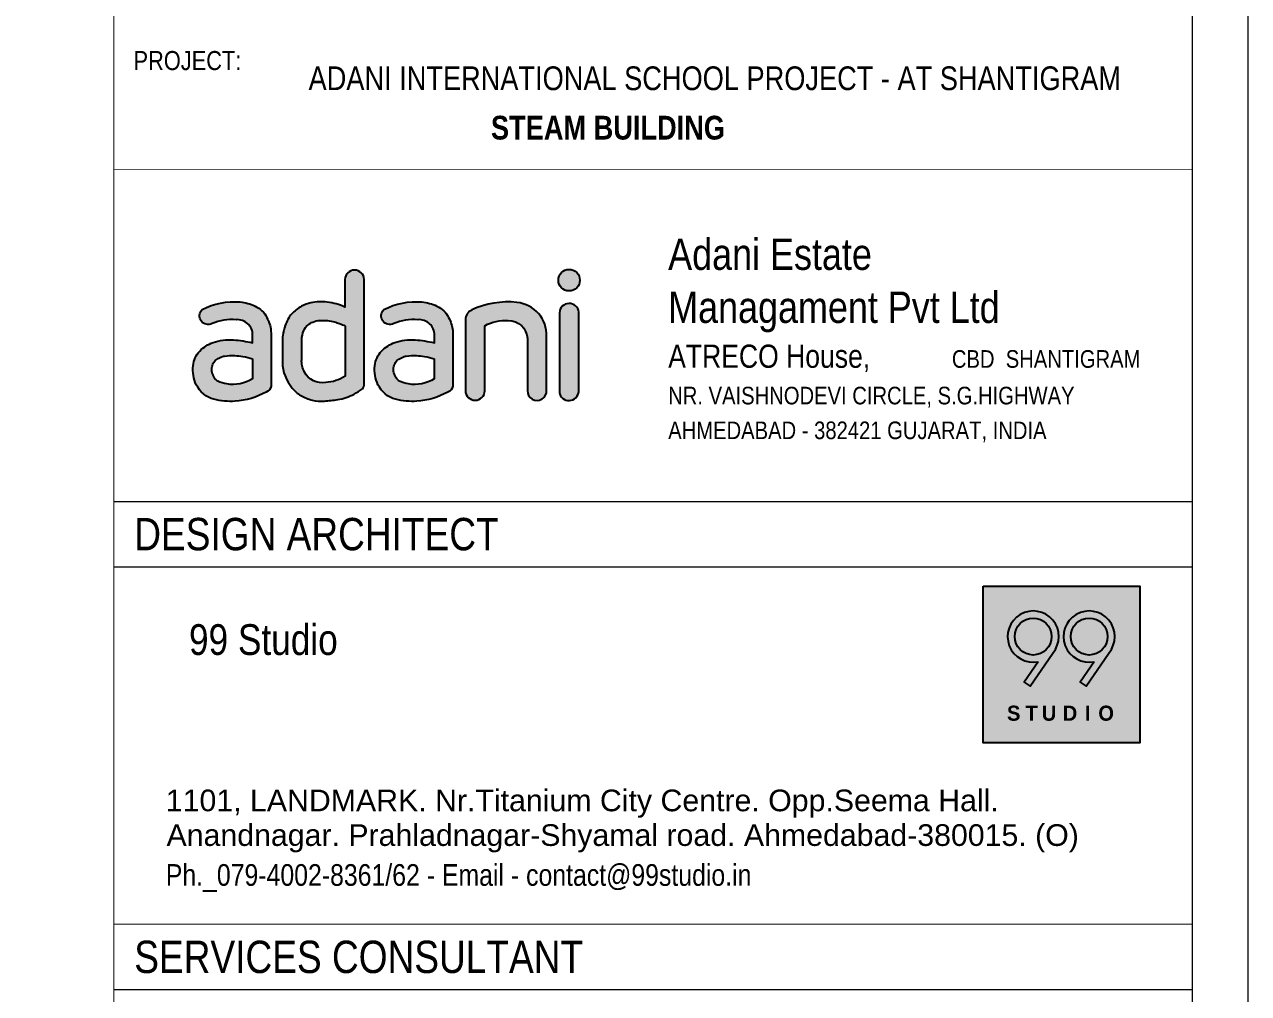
# Model space of a CAD drawing. Header units: millimetres. Extents: x 1112055 to 3390982, y -148532 to 766891.
# Drawn here: x 2311479 to 2319728, y 251941 to 258475 of the extents above; entities that cross this region are included whole.
import ezdxf

# ---------------------------------------------------------------- set-up
doc = ezdxf.new("R2010")
doc.units = ezdxf.units.MM
for name, color, linetype, lineweight in [('B TITLE BLOCK', 250, 'Continuous', 0), ('P_TITLE BLOCK TEXT', 7, 'Continuous', 9), ('TB IL', 7, 'Continuous', 9), ('tb text', 7, 'Continuous', 13)]:
    doc.layers.add(name, color=color, linetype=linetype, lineweight=lineweight)
for name, color, linetype in [('FORMAT TEXT', 7, 'Continuous'), ('Logo Color', 251, 'Continuous'), ('Logo Font', 255, 'Continuous'), ('Logo Line', 251, 'Continuous')]:
    doc.layers.add(name, color=color, linetype=linetype)
doc.styles.add('A', font='GOTHICB.TTF')
doc.styles.add('SWINC', font='swissc.ttf')

# ---------------------------------------------------------------- blocks, each defined once
blk = doc.blocks.new('A$C448A1362')
h = blk.add_hatch(color=144)
h.set_gradient(color1=(0, 128, 167), color2=(196, 60, 91), rotation=5, tint=1)
edge = h.paths.add_edge_path()
edge.add_arc((14.81933344435538, -0.6985207138125133), 0.7431945778757773, 0, 360)
edge = h.paths.add_edge_path()
edge.add_line((14.15277161007043, -2.943220954840626), (14.15074250250791, -8.452755263949484))
edge.add_arc((14.81271016430946, -8.345192536199875), 0.6706496295921845, 189.2292944955668, 356.1382558233712)
edge.add_line((15.48183706351529, -8.390360206402192), (15.48183706351529, -2.906189741824846))
edge.add_arc((14.81858030050353, -2.970500210281671), 0.6663672936405483, 5.538180628108128, 177.6538117834876)
edge = h.paths.add_edge_path()
edge.add_line((7.658612856253058, -3.439845030765127), (7.658612856253058, -8.334052471542009))
edge.add_arc((8.327457436545956, -8.32652838341778), 0.668886899624382, 180.6445149192386, 359.3554850807614)
edge.add_line((8.996302016838627, -8.334052471542464), (8.996302016838627, -3.840593774361196))
edge.add_arc((10.43994891255898, -6.488699477092041), 3.016053741622978, 86.78809535472402, 118.5975448000749, ccw=False)
edge.add_arc((10.61373491564996, -4.807273183709412), 1.329898324167716, 3.2061460087869023, 90.20678352166891, ccw=False)
edge.add_line((11.94155164382369, -4.732893824975463), (11.94155164382369, -8.320863272386077))
edge.add_arc((12.60398342205281, -8.339524168990692), 0.6626945675571669, 178.3863879075979, 362.4913548570173)
edge.add_line((13.26605160525287, -8.310717734573473), (13.26605160525287, -4.586290803584006))
edge.add_arc((10.97818174704571, -4.509470264667243), 2.28915920881283, 358.0768837756475, 443.9565772997473)
edge.add_arc((10.59401221925009, -8.138142946765356), 5.938111340575273, 83.95657729974697, 114.9107743569737)
edge.add_arc((8.408866964090748, -3.432967517766201), 0.7502856299517944, 114.9107743569736, 180.5252106281581)
edge = h.paths.add_edge_path(flags=16)
edge.add_line((5.507758839991311, -6.128919827983509), (5.507758839991311, -7.509220247381791))
edge.add_arc((4.146227910375046, -5.350103415743206), 2.552557925878734, 260.598114554046, 302.23537625721383, ccw=False)
edge.add_arc((4.087928553207348, -5.702189379883976), 2.195677916363923, 243.4590382901451, 260.5981145540465, ccw=False)
edge.add_arc((3.365096810479827, -7.149373683017757), 0.5780165996690875, 209.8633087811852, 243.4590382901451, ccw=False)
edge.add_arc((4.137351262187394, -6.705965495283408), 1.468515201089699, 195.2092911337714, 209.8633087811827, ccw=False)
edge.add_arc((3.574157333157927, -6.859079973122107), 0.8848788031333445, 166.7985330258342, 195.2092911337714, ccw=False)
edge.add_arc((3.587606153449087, -6.862234728725753), 0.8986926820288219, 147.3576210444231, 166.798533025833, ccw=False)
edge.add_arc((3.389644337597701, -6.73542645901648), 0.6635986204241061, 120.63220694506651, 147.3576210444251, ccw=False)
edge.add_arc((4.530526850433716, -8.662080861807453), 2.902707839709622, 112.49789540908989, 120.632206945066, ccw=False)
edge.add_arc((3.650891727382941, -6.538233166334294), 0.6039066340219512, 97.65291712801451, 112.49789540909, ccw=False)
edge.add_arc((4.113118942007532, -9.978226818855319), 4.074815783988947, 87.68643739568421, 97.65291712801928, ccw=False)
edge.add_arc((4.113118942007304, -9.978226818858502), 4.074815783992284, 79.75290279672708, 87.68643739568432, ccw=False)
edge.add_arc((3.750854027135574, -11.98215784152194), 6.111228171535338, 73.29237366723208, 79.75290279672572, ccw=False)
edge = h.paths.add_edge_path()
edge.add_line((6.790154819498412, -4.403163846067628), (6.789647542607781, -8.021569906915602))
edge.add_arc((6.267806578629234, -7.927663462294049), 0.530222983307471, 290.01279134982053, 349.79867748199996, ccw=False)
edge.add_arc((3.985686338293817, -4.071748072450418), 5.002758515494103, 273.6188457994145, 299.5013455248223, ccw=False)
edge.add_arc((4.003606063649386, -4.355086746707229), 4.718853741165793, 255.66704751986748, 273.6188457994148, ccw=False)
edge.add_arc((3.293400358615145, -7.134654667361929), 1.849988117091353, 205.0891047683781, 255.66704751986708, ccw=False)
edge.add_arc((3.859586546516539, -6.869564954474072), 2.475159577771575, 173.9289781433874, 205.0891047683788, ccw=False)
edge.add_arc((3.123595983136966, -6.791286721989991), 1.735017975735576, 136.2598033714836, 173.9289781433874, ccw=False)
edge.add_arc((3.557998223588356, -7.206993982662198), 2.336281506215076, 109.5799741139754, 136.2598033714825, ccw=False)
edge.add_arc((3.91599006055776, -8.213464895504103), 3.404523919590422, 85.56592316711209, 109.5799741139746, ccw=False)
edge.add_arc((3.508382811704678, -13.46992161850562), 8.67676072668705, 76.65013801281992, 85.56592316711192, ccw=False)
edge.add_line((5.511817055116353, -5.027621698430494), (5.511817055116353, -4.501575562849439))
edge.add_arc((4.472484140997949, -4.465110926590796), 1.039972391973434, 357.9906215679799, 455.6588950534437)
edge.add_arc((4.086198299446323, -6.903609543656557), 3.484972647131051, 85.32993988743719, 113.1845555418632)
edge.add_arc((2.444315375492806, -3.165488927077377), 0.5988448662169389, 133.8620426340904, 296.78541516636506, ccw=False)
edge.add_arc((4.224328531941637, -6.831218957114515), 4.648377712036712, 84.78407122185848, 118.17724551367121, ccw=False)
edge.add_arc((4.305412553357883, -5.453939858085732), 3.269732674621548, 65.0770173786932, 84.00498154086301, ccw=False)
edge.add_arc((5.011671825826625, -3.985957337240734), 1.640984457002071, 25.615854055559396, 65.8410484831349, ccw=False)
edge.add_arc((4.440738750321316, -4.424729147798871), 2.350214712372408, 6.139679798615873, 29.24615656970508, ccw=False)
edge.add_line((6.777472897232656, -4.173367414613267), (6.790154819498412, -4.403163846067628))
edge = h.paths.add_edge_path()
edge.add_line((-0.6647863651678563, -0.6543876243279101), (-0.6647863651678563, -2.554646856619684))
edge.add_arc((-2.400736746012171, -6.432294233545463), 4.248490661933166, 65.88282809930101, 83.13487306898243)
edge.add_arc((-2.306256045762893, -5.647543298269056), 3.458072650285579, 83.13487306898298, 101.7924313308425)
edge.add_arc((-2.511163092840661, -4.666060909044745), 2.455428855959866, 101.7924313308415, 118.2655509453169)
edge.add_arc((-2.511163092840889, -4.66606090904429), 2.455428855959293, 118.2655509453176, 138.2614549608422)
edge.add_arc((-2.762000777547655, -4.442269798546704), 2.119271147127837, 138.261454960843, 163.1198987464418)
edge.add_arc((1.435355871833508, -5.715932123283665), 6.505615702627138, 163.1198987464423, 169.3828484008401)
edge.add_arc((-3.19076537750334, -4.848743643640091), 1.798916894248737, 169.3828484008401, 182.2402990978122)
edge.add_line((-4.988307303988677, -4.919064443836078), (-4.988307303988677, -6.369876351031735))
edge.add_arc((-2.069278757865959, -6.282007161035608), 2.9203507747582, 181.7242085214847, 219.8409375234252)
edge.add_arc((-2.492418944295423, -6.635066779090948), 2.369262114674396, 219.8409375234248, 238.8760015993548)
edge.add_arc((-2.291705121782343, -6.30265454861069), 2.757571179106963, 238.8760015993553, 256.8052270138245)
edge.add_arc((-2.291705121782343, -6.30265454861069), 2.757571179106969, 256.8052270138248, 274.3139534058478)
edge.add_arc((-3.081769659276461, 4.170752759902143), 13.2607355891034, 274.3139534058478, 278.35095906789)
edge.add_arc((-1.635209111257609, -5.683693761481891), 3.30068269457009, 278.3509590678898, 299.1663416277946)
edge.add_arc((-2.948734989847708, -3.330170478050832), 5.995941880507485, 299.166341627795, 305.5628000104232)
edge.add_arc((0.2806405914250263, -7.913759985370007), 0.3910279286526687, 311.2521827326039, 366.890062656182)
edge.add_line((0.6688445802926708, -7.866850455274061), (0.6647863651676289, -0.6543876243279101))
edge.add_arc((-2.273736754432321e-13, -0.6648689873070452), 0.6648689873071513, 0.9032798203518209, 179.0967201796482)
edge = h.paths.add_edge_path(flags=16)
edge.add_line((-0.6566699349179999, -3.865957618892708), (-0.6566699349179999, -7.331673335662117))
edge.add_arc((-2.177874036258572, -4.976513678812125), 2.803718767492351, 273.8152628129169, 302.8585285343123, ccw=False)
edge.add_arc((-2.222214389678811, -6.391559054528216), 1.40160951483312, 207.7678228712067, 279.4820398668521, ccw=False)
edge.add_arc((-1.983284873086404, -6.265757242648078), 1.671634346601225, 177.0124350050554, 207.7678228712068, ccw=False)
edge.add_line((-3.652647250965629, -6.178632963264818), (-3.652647250965629, -4.830798264866871))
edge.add_arc((-1.238173986717811, -5.021393273126478), 2.42198422805385, 159.7603310861371, 175.4865139123886, ccw=False)
edge.add_arc((-2.68210193758614, -4.488995900572945), 0.8830316980514378, 128.3998146419164, 159.7603310861371, ccw=False)
edge.add_arc((-2.214624559589311, -5.078809482746465), 1.635637279119564, 114.37650926095529, 128.3998146419147, ccw=False)
edge.add_arc((-2.394140627233583, -4.682636839643919), 1.200690406863742, 90.11877477638052, 114.3765092609566, ccw=False)
edge.add_arc((-2.371279833046856, -15.71044246335828), 12.22851972592457, 87.66288555333898, 90.11877477638222, ccw=False)
edge.add_arc((-1.946071046559382, -5.291973032022042), 1.801376886018847, 71.99206667147678, 87.66288555333881, ccw=False)
edge.add_arc((-6.364710685310456, -19.83489248203136), 17.00044722771216, 71.72441422244219, 72.98208476505982, ccw=False)
edge.add_arc((-1.948515104208809, -6.169105727444958), 2.640711107135314, 60.711755299823324, 69.72818362236211, ccw=False)
edge = h.paths.add_edge_path(flags=16)
edge.add_line((-7.044807818593881, -6.128919827983509), (-7.044807818593881, -7.509220247381791))
edge.add_arc((-8.406338748210146, -5.350103415743206), 2.552557925878734, 260.598114554046, 302.23537625721383, ccw=False)
edge.add_arc((-8.464638105377844, -5.702189379883976), 2.195677916363924, 243.4590382901451, 260.5981145540465, ccw=False)
edge.add_arc((-9.187469848105366, -7.149373683017757), 0.5780165996690874, 209.8633087811852, 243.4590382901451, ccw=False)
edge.add_arc((-8.41521539639757, -6.705965495283408), 1.468515201089699, 195.2092911337714, 209.8633087811827, ccw=False)
edge.add_arc((-8.978409325427265, -6.859079973122107), 0.8848788031333437, 166.7985330258342, 195.2092911337714, ccw=False)
edge.add_arc((-8.964960505136105, -6.862234728725753), 0.8986926820288219, 147.3576210444231, 166.798533025833, ccw=False)
edge.add_arc((-9.162922320987263, -6.73542645901648), 0.6635986204241063, 120.63220694506651, 147.3576210444251, ccw=False)
edge.add_arc((-8.022039808151249, -8.662080861807453), 2.902707839709622, 112.49789540908989, 120.632206945066, ccw=False)
edge.add_arc((-8.901674931202251, -6.538233166334294), 0.6039066340219509, 97.65291712801428, 112.49789540908989, ccw=False)
edge.add_arc((-8.43944771657766, -9.978226818855319), 4.074815783988947, 87.68643739568421, 97.65291712801928, ccw=False)
edge.add_arc((-8.439447716577888, -9.978226818858502), 4.074815783992284, 79.75290279672708, 87.68643739568432, ccw=False)
edge.add_arc((-8.801712631449618, -11.98215784152194), 6.111228171535338, 73.29237366723208, 79.75290279672572, ccw=False)
edge = h.paths.add_edge_path()
edge.add_line((-5.762411839086781, -4.403163846067628), (-5.762919115977411, -8.021569906915602))
edge.add_arc((-6.284760079955959, -7.927663462294049), 0.5302229833074719, 290.01279134982065, 349.798677482, ccw=False)
edge.add_arc((-8.566880320291148, -4.071748072450418), 5.002758515494103, 273.6188457994145, 299.5013455248223, ccw=False)
edge.add_arc((-8.548960594935807, -4.355086746707229), 4.718853741165793, 255.66704751986748, 273.6188457994148, ccw=False)
edge.add_arc((-9.259166299970047, -7.134654667361929), 1.849988117091353, 205.0891047683781, 255.66704751986708, ccw=False)
edge.add_arc((-8.692980112068653, -6.869564954474072), 2.475159577771575, 173.9289781433874, 205.0891047683788, ccw=False)
edge.add_arc((-9.428970675448227, -6.791286721989991), 1.735017975735576, 136.2598033714836, 173.9289781433874, ccw=False)
edge.add_arc((-8.994568434996836, -7.206993982662198), 2.336281506215077, 109.5799741139754, 136.2598033714825, ccw=False)
edge.add_arc((-8.636576598027432, -8.213464895504103), 3.404523919590422, 85.56592316711209, 109.5799741139746, ccw=False)
edge.add_arc((-9.044183846880514, -13.46992161850562), 8.67676072668705, 76.65013801281992, 85.56592316711192, ccw=False)
edge.add_line((-7.040749603468839, -5.027621698430494), (-7.040749603468839, -4.501575562849439))
edge.add_arc((-8.080082517587016, -4.465110926590796), 1.039972391973435, 357.9906215679799, 455.6588950534437)
edge.add_arc((-8.466368359138869, -6.903609543656557), 3.484972647131051, 85.32993988743719, 113.1845555418632)
edge.add_arc((-10.10825128309239, -3.165488927077377), 0.5988448662169391, 133.8620426340904, 296.7854151663651, ccw=False)
edge.add_arc((-8.328238126643555, -6.831218957114515), 4.648377712036713, 84.78407122185848, 118.17724551367121, ccw=False)
edge.add_arc((-8.24715410522731, -5.453939858085732), 3.269732674621548, 65.0770173786932, 84.00498154086301, ccw=False)
edge.add_arc((-7.540894832758568, -3.985957337240734), 1.640984457002071, 25.615854055559396, 65.8410484831349, ccw=False)
edge.add_arc((-8.111827908263876, -4.424729147798871), 2.350214712372407, 6.139679798615873, 29.24615656970508, ccw=False)
edge.add_line((-5.775093761352537, -4.173367414613267), (-5.762411839086781, -4.403163846067628))
at = {"layer": 'Defpoints'}
for points in [[(-0.6647863651678563, -0.6543876243279101), (-0.6647863651678563, -2.554646856619684, 0.07541875449206863), (-1.892903717377976, -2.214264063008386, 0.08158927728195095), (-3.012971091884083, -2.262455367618031, 0.07200158244177832), (-3.673952880372099, -2.503411890666257, 0.08747065465243846), (-4.343380748454138, -3.031402128400487, 0.1088927901249689), (-4.789962039753391, -3.826897298314407, 0.02733407760724219), (-4.95888524433235, -4.517301146458749, 0.05616014285171117), (-4.988307303988677, -4.919064443836078), (-4.988307303988677, -6.369876351031735, 0.1678662430565968), (-4.311599931891351, -8.152954621588151, 0.08324764646749883), (-3.717071416075441, -8.663275173559896, 0.07839098920922768), (-2.921153974680465, -8.987425106671026, 0.07654520455502953), (-2.084276282893143, -9.052413098854458, 0.01761658224182823), (-1.155830395295652, -8.949379339873985, 0.09107480465804352), (-0.02663203675820114, -8.565878010559345, 0.02791706392525837), (0.5384744194011546, -8.207740525776217, 0.2476503926846541), (0.6688445802926708, -7.866850455274061), (0.6647863651676289, -0.6543876243279101, 0.9843577705796193), (-0.6647863651678563, -0.6543876243279101, -0.9843577705796193)], [(7.658612856253058, -3.439845030765127), (7.658612856253058, -8.334052471542464, 0.9888138903809678), (8.996302016838627, -8.334052471542464), (8.996302016838627, -3.840593774361196, -0.1396930776755655), (10.60893525214442, -3.477383520671765, -0.3989627704076013), (11.94155164382369, -4.732893824975463), (11.94155164382369, -8.320863272386077, 1.036479897949533), (13.26605160525287, -8.310717734573473), (13.26605160525287, -4.586290803584006, 0.3933042129500563), (11.21918935156964, -2.233033307961932, 0.1358904779811795), (8.092841874630494, -2.752484843964567, 0.2943844530381903), (7.658612856253058, -3.439845030765127, 4.248669503008863)], [(14.15277161007043, -2.943220954840626), (14.15074250250791, -8.452755263949484, 0.891820705005876), (15.48183706351529, -8.390360206402192), (15.48183706351529, -2.906189741824846, 0.933458803029733), (14.15277161007043, -2.943220954840626, 1.924318933905837)], [(-0.6566699349179999, -3.865957618892708), (-0.6566699349179999, -7.331673335661662, -0.1274079101730488), (-1.99131543415956, -7.77401878428941, -0.3235416448118485), (-3.462418416980199, -7.044554615566767, -0.1350070942812793), (-3.652647250965629, -6.178632963264818), (-3.652647250965629, -4.830798264866871, -0.06872631680704114), (-3.510609721589844, -4.183512952425872, -0.1376965565907644), (-3.230592877963318, -3.79696796176745, -0.06126469009804751), (-2.889702807461617, -3.588984436609962, -0.10624137210056), (-2.396629669771301, -3.48194901268721, -0.01071624843410108), (-1.872612641752767, -3.492094550499814, -0.06848360903983725), (-1.389177764984424, -3.578838898797358, -0.005487678053938331), (-1.033576664654447, -3.691961645407218, -0.03936189994623337), (-0.6566699349179999, -3.865957618892708, 1.356783517631229)], [(-7.044807818593881, -6.128919827983509), (-7.044807818593881, -7.509220247381791, -0.1837024111024695), (-8.82332059713508, -7.86837228594618, -0.07492305019557059), (-9.445749341935425, -7.666476083476255, -0.1476481128128201), (-9.688734972545944, -7.437186928912297, -0.06402749356167123), (-9.83229433259362, -7.091224089504294, -0.1246042540064638), (-9.839903485953073, -6.656995071127085, -0.08503102905075369), (-9.72170797043691, -6.377485504390961, -0.1171430805373001), (-9.501042523013666, -6.164429210327171, -0.03550754085689274), (-9.132759500417933, -5.980287699029532, -0.06486417715555219), (-8.982098263901435, -5.939705547779113, -0.04351440527225555), (-8.274954278366295, -5.906732549888375, -0.03463040874682313), (-7.714563698912571, -5.96840552179242, -0.02819684536750116), (-7.044807818593881, -6.128919827983509, 0.4870208130656629)], [(5.507758839991311, -6.128919827983509), (5.507758839991311, -7.509220247381791, -0.1837024111024695), (3.729246061450112, -7.86837228594618, -0.07492305019557059), (3.106817316649767, -7.666476083476255, -0.1476481128128201), (2.86383168603902, -7.437186928912297, -0.06402749356167123), (2.720272325991345, -7.091224089504294, -0.1246042540064638), (2.712663172632119, -6.656995071127085, -0.08503102905075369), (2.830858688148282, -6.377485504390961, -0.1171430805373001), (3.051524135571299, -6.164429210327171, -0.03550754085689274), (3.419807158167259, -5.980287699029532, -0.06486417715555219), (3.57046839468353, -5.939705547779113, -0.04351440527225555), (4.277612380218898, -5.906732549888375, -0.03463040874682313), (4.838002959672622, -5.96840552179242, -0.02819684536750116), (5.507758839991311, -6.128919827983509, 0.4870208130656629)]]:
    blk.add_lwpolyline(points, format="xyb", dxfattribs=at)
for points in [[(-5.762411839086781, -4.403163846067628), (-5.762919115977411, -8.021569906915602, -0.2669481187597852), (-6.103301909588708, -8.425869588745854, -0.1134162915094906), (-8.2511122645069, -9.064531194046367, -0.07849008793115403), (-9.717142478421238, -8.927059156686255, -0.2243418394939228), (-10.9346070159279, -7.919099975008749, -0.1368057198153948), (-11.15425790956988, -6.607789212736179, -0.1658590459996468), (-10.68249040128603, -5.591713600808589, -0.1169414544130342), (-9.777508428406009, -5.005808792133166, -0.1051662217590635), (-8.373365995148106, -4.819130896382148, -0.03892208847284846), (-7.040749603468839, -5.027621698430494), (-7.040749603468839, -4.501575562849439, 0.4539793650940807), (-8.182629884272046, -3.43020676984338, 0.1221406884645016), (-9.838381655281182, -3.700078075657302, -0.8610727055752213), (-10.52320545762882, -2.733715599011475, -0.1467451494329428), (-7.905656701989301, -2.20208941763326, -0.08277711465856903), (-6.869290014436729, -2.488700860838208, -0.1773403027500228), (-6.061197927666626, -3.276501871983101, -0.1011640304320547), (-5.775093761352537, -4.173367414613267)], [(6.790154819498412, -4.403163846067628), (6.789647542607781, -8.021569906915602, -0.2669481187597852), (6.449264748996484, -8.425869588745854, -0.1134162915094906), (4.301454394078291, -9.064531194046367, -0.07849008793115403), (2.835424180163955, -8.927059156686255, -0.2243418394939228), (1.617959642657297, -7.919099975008749, -0.1368057198153948), (1.398308749015314, -6.607789212736179, -0.1658590459996468), (1.870076257299161, -5.591713600808589, -0.1169414544130342), (2.775058230179184, -5.005808792133166, -0.1051662217590635), (4.179200663437086, -4.819130896382148, -0.03892208847284846), (5.511817055116353, -5.027621698430494), (5.511817055116353, -4.501575562849439, 0.4539793650940807), (4.369936774313146, -3.43020676984338, 0.1221406884645016), (2.71418500330401, -3.700078075657302, -0.8610727055752213), (2.029361200956373, -2.733715599011475, -0.1467451494329428), (4.646909956595891, -2.20208941763326, -0.08277711465856903), (5.683276644148464, -2.488700860838208, -0.1773403027500228), (6.491368730918566, -3.276501871983101, -0.1011640304320547), (6.777472897232656, -4.173367414613267)]]:
    blk.add_lwpolyline(points, format="xyb", close=True, dxfattribs=at)
blk.add_circle((14.81933344435538, -0.6985207138125133), 0.7431945778757773, dxfattribs=at)
blk = doc.blocks.new('Z$W@#6E2766C7')
at = {"layer": 'Logo Font', "style": 'A'}
for s, p in [('S', (0.477201075365187, 0.4427458525618988)), ('T', (0.8451072909420388, 0.4427458525618988)), ('U', (1.170529324572427, 0.4427458525618988)), ('D', (1.588321054015565, 0.4427458525618988)), ('I', (2.031184820887617, 0.4427458525618988)), ('O', (2.298338986166228, 0.4427458525618988))]:
    blk.add_text(s, height=0.30118144, dxfattribs=at).set_placement(p)
blk = doc.blocks.new('A$C9f46f36f')
at = {"layer": 'Logo Color'}
h = blk.add_hatch(color=22, dxfattribs=at)
edge = h.paths.add_edge_path(flags=0)
edge.add_arc((-2651.583773184335, -1156.24687560508), 307.1893068638838, 180, 360, ccw=False)
edge.add_arc((-2651.583773184335, -1156.24687560508), 307.1893068638838, 0, 180, ccw=False)
edge = h.paths.add_edge_path(flags=16)
edge.add_line((-2568.222982186591, -1574.687979126815), (-2800.432897544233, -1914.725855800236))
edge.add_line((-2800.432897541439, -1914.725855799858), (-2701.769266437739, -1982.102683498029))
edge.add_line((-2701.769266444957, -1982.102683492471), (-2326.533018882386, -1432.623404472455))
edge.add_arc((-2651.583773184335, -1156.24687560508), 426.6637769954773, 319.6269312612779, 641.266816491063)
edge = h.paths.add_edge_path(flags=0)
edge.add_arc((-1719.777309257304, -1156.24687560508), 307.1893068638838, 180, 360, ccw=False)
edge.add_arc((-1719.777309257304, -1156.24687560508), 307.1893068638838, 0, 180, ccw=False)
edge = h.paths.add_edge_path(flags=16)
edge.add_line((-1636.416518274462, -1574.687979126815), (-1868.626433632104, -1914.725855800236))
edge.add_line((-1868.62643362931, -1914.725855799858), (-1769.96280252561, -1982.102683498029))
edge.add_line((-1769.962802517926, -1982.102683492471), (-1394.726554955356, -1432.623404472455))
edge.add_arc((-1719.777309257304, -1156.24687560508), 426.6637769954765, 319.6269312612779, 641.2668164910631)
h.paths.add_polyline_path([(-3486.935391280567, -317.6303075854667), (-876.5585415994283, -317.6303075854667), (-876.5585415994283, -2928.007157264743), (-3486.935391280567, -2928.007157264743)])
at = {"layer": 'Logo Font'}
h = blk.add_hatch(color=256, dxfattribs=at)
edge = h.paths.add_edge_path(flags=16)
edge.add_arc((-2651.583773184335, -1156.246875599492), 307.1893068638814, 180, 360, ccw=False)
edge.add_arc((-2651.583773184335, -1156.246875599492), 307.1893068638814, 0, 180, ccw=False)
edge = h.paths.add_edge_path()
edge.add_line((-2568.222982186591, -1574.687979126815), (-2800.432897544233, -1914.725855800236))
edge.add_line((-2800.432897541439, -1914.725855799858), (-2701.769266437739, -1982.102683498029))
edge.add_line((-2701.769266444957, -1982.102683499921), (-2326.533018882386, -1432.623404479906))
edge.add_arc((-2651.583773184335, -1156.246875599492), 426.6637769954742, 319.6269312612787, 641.2668164910637)
h = blk.add_hatch(color=256, dxfattribs=at)
edge = h.paths.add_edge_path()
edge.add_line((-1636.416518274462, -1574.687979126815), (-1868.626433632337, -1914.725855800236))
edge.add_line((-1868.62643362931, -1914.725855799858), (-1769.96280252561, -1982.102683498029))
edge.add_line((-1769.962802517926, -1982.102683499921), (-1394.726554955356, -1432.623404479906))
edge.add_arc((-1719.777309257304, -1156.246875599492), 426.6637769954735, 319.6269312612787, 641.2668164910638)
edge = h.paths.add_edge_path(flags=16)
edge.add_arc((-1719.777309257304, -1156.246875599492), 307.1893068638814, 180, 360, ccw=False)
edge.add_arc((-1719.777309257304, -1156.246875599492), 307.1893068638814, 0, 180, ccw=False)
for points in [[(-2568.222982186591, -1574.687979126815), (-2800.432897541439, -1914.725855799858), (-2701.769266444957, -1982.102683499921), (-2326.533018845832, -1432.62340447912, 5.918618956459519)], [(-1636.416518274462, -1574.687979126815), (-1868.62643362931, -1914.725855799858), (-1769.962802517926, -1982.102683499921), (-1394.726554933703, -1432.62340447912, 5.918618956459519)], [(-2344.394466344034, -1156.246875599492, -1), (-2958.77308008424, -1156.246875599492, -1)], [(-1412.5880023723, -1156.246875599492, -1), (-2026.966616097605, -1156.246875599492, -1)]]:
    blk.add_lwpolyline(points, format="xyb", close=True, dxfattribs=at)
at = {"layer": 'Logo Line'}
blk.add_lwpolyline([(-3486.935391280567, -317.6303075854667), (-876.5585415994283, -317.6303075854667), (-876.5585415994283, -2928.007157264743), (-3486.935391280567, -2928.007157264743)], close=True, dxfattribs=at)
at = {"layer": 'Logo Font', "xscale": 834.901957593243, "yscale": 834.901957593243, "zscale": 834.901957593243}
blk.add_blockref('Z$W@#6E2766C7', (-3486.935391280567, -2928.007157264743), dxfattribs=at)

msp = doc.modelspace()

# ---------------------------------------------------------------- linework, layer by layer
at = {"layer": 'B TITLE BLOCK', "color": 250, "lineweight": 0}
for p, q in [((2312080.596556387, 255259.7581235141), (2319349.66525876, 255259.7581235141)), ((2319349.66525876, 254816.2132391004), (2312080.596556388, 254816.2132391004)), ((2319349.66525876, 251965.8413087006), (2312080.596556388, 251965.8413087006))]:
    msp.add_line(p, q, dxfattribs=at)
at = {"layer": 'B TITLE BLOCK', "color": 1, "const_width": 8.389066461453254}
msp.add_lwpolyline([(2249336.390617192, 286287.5512448091), (2249336.390617192, 238170.9239720164), (2319723.387515017, 238170.9239720164), (2319723.387515017, 286287.5512448091)], close=True, dxfattribs=at)
at = {"layer": 'B TITLE BLOCK', "color": 250, "lineweight": 0}
for points, const_width in [([(2249710.112873449, 285913.8289885521), (2249710.112873449, 238544.6462282734), (2319349.66525876, 238544.6462282734), (2319349.66525876, 285913.8289885521)], 8.389066461453254), ([(2312080.596556388, 238544.6462282734), (2319349.66525876, 238544.6462282734), (2319349.66525876, 285913.828988552), (2312080.596556388, 285913.828988552)], 6.061100518399976), ([(2312080.596556387, 257498.9224332742), (2319349.66525876, 257498.9224332742), (2319349.66525876, 255259.7581235141), (2312080.596556387, 255259.7581235141)], 6.061100518399976), ([(2319349.66525876, 255259.7581235124), (2312080.596556388, 255259.7581235124), (2312080.596556388, 252409.3861931128), (2319349.66525876, 252409.3861931128)], 6.061100518399976), ([(2319349.66525876, 238544.6462282734), (2312080.596556388, 238544.6462282734), (2312080.596556388, 252409.3861931128), (2319349.66525876, 252409.3861931128)], 6.061100518399976)]:
    msp.add_lwpolyline(points, close=True, dxfattribs=dict(at, const_width=const_width))

# ---------------------------------------------------------------- block references
at = {"xscale": 0.4046948694643493, "yscale": 0.4046948694643493, "zscale": 0.4046948694643493}
msp.add_blockref('A$C9f46f36f', (2319349.66525876, 254816.2132391004), dxfattribs=at)
at = {"layer": 'TB IL', "xscale": 97.5659395029696, "yscale": 97.5659395029696, "zscale": 97.5659395029696}
msp.add_blockref('A$C448A1362', (2313703.084010255, 256819.2998714723), dxfattribs=at)

# ---------------------------------------------------------------- texts
at = {"layer": 'FORMAT TEXT', "style": 'SWINC'}
for s, p in [('DESIGN ARCHITECT', (2312218.267702691, 254930.0951697154)), ('SERVICES CONSULTANT', (2312218.267702691, 252079.7232393156))]:
    msp.add_text(s, height=218.0720610710674, dxfattribs=at).set_placement(p)
at = {"layer": 'FORMAT TEXT', "lineweight": 0, "style": 'SWINC'}
msp.add_text('99 Studio', height=207.1059879808272, dxfattribs=at).set_placement((2312587.303520652, 254224.4188088446))
at = {"layer": 'P_TITLE BLOCK TEXT', "lineweight": 0, "char_height": 146.0873862718802, "attachment_point": 7, "style": 'SWINC'}
for s, insert in [('\\A1;{\\pql;\\fArial|b0|i0|c0|p34;1101, LANDMARK. Nr.Titanium City Centre. Opp.Seema Hall.}', (2312430.892570264, 253126.4168089608)), ('\\A1;{\\pql;\\fArial|b0|i0|c0|p34;Anandnagar. Prahladnagar-Shyamal road. Ahmedabad-380015. (O)}', (2312435.810939855, 252892.7050396393))]:
    msp.add_mtext(s, dxfattribs=dict(at, insert=insert))
at = {"layer": 'P_TITLE BLOCK TEXT', "lineweight": 0, "insert": (2312430.900018577, 252625.6084723153), "char_height": 146.0873862718802, "width": 4246.467173629039, "attachment_point": 7, "style": 'SWINC'}
msp.add_mtext('\\A1;\\pxql;Ph._079-4002-8361/62 - Email - contact@99studio.in   ', dxfattribs=at)
at = {"layer": 'tb text', "color": 7, "style": 'SWINC'}
msp.add_text('PROJECT:', height=128.2679721989315, dxfattribs=at).set_placement((2312213.579549467, 258167.9578040426))
at = {"layer": 'tb text', "style": 'SWINC'}
for s, height, p in [('Adani Estate', 211.3267189766878, (2315816.689135413, 256820.6611360115)), ('Managament Pvt Ltd', 211.3267189766878, (2315816.689135413, 256463.0197479423)), ('ATRECO House,', 156.1049340408895, (2315816.689135413, 256160.6001448093)), ('  CBD  SHANTIGRAM', 118.8707851734565, (2317652.780502465, 256160.6001448091)), ('NR. VAISHNODEVI CIRCLE, S.G.HIGHWAY', 118.8707851734565, (2315816.689135413, 255913.8219521886)), ('AHMEDABAD - 382421 GUJARAT, INDIA', 118.8707851734565, (2315816.689135413, 255679.455142524))]:
    msp.add_text(s, height=height, dxfattribs=at).set_placement(p)
at = {"layer": 'tb text', "char_height": 159.9195114520113, "width": 10300.60980860079, "attachment_point": 1, "style": 'SWINC'}
for s, insert in [('ADANI INTERNATIONAL SCHOOL PROJECT - AT SHANTIGRAM', (2313393.123004683, 258192.6741963843)), ('{\\fSwis721 Cn BT|b1|i0|c0|p34;STEAM BUILDING}', (2314622.2075608, 257859.5791614574))]:
    msp.add_mtext(s, dxfattribs=dict(at, insert=insert))

doc.saveas('drawing.dxf')
